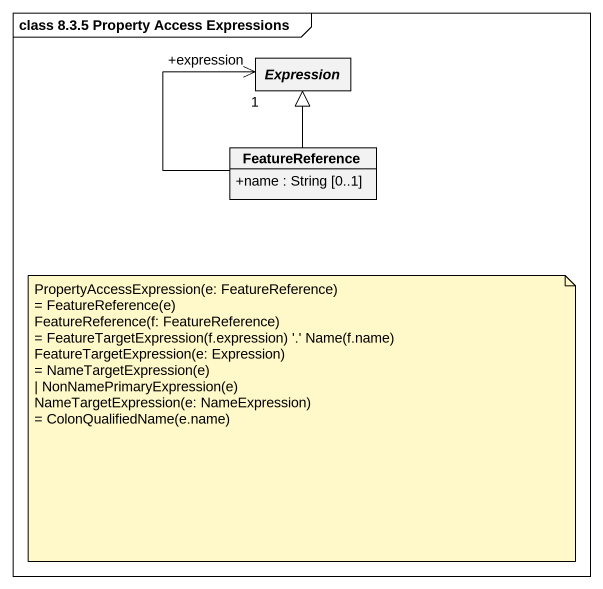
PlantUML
@startuml
mainframe class 8.3.5 Property Access Expressions
hide circle
hide empty members
skinparam classAttributeIconSize 0
abstract class Expression
class FeatureReference {
  +name : String [0..1]
}
FeatureReference -up-> "+expression\n1" Expression
FeatureReference -up-|> Expression
note as N1
  PropertyAccessExpression(e: FeatureReference)
  ~= FeatureReference(e)
  FeatureReference(f: FeatureReference)
  ~= FeatureTargetExpression(f.expression) '.' Name(f.name)
  FeatureTargetExpression(e: Expression)
  ~= NameTargetExpression(e)
  ~| NonNamePrimaryExpression(e)
  NameTargetExpression(e: NameExpression)
  ~= ColonQualifiedName(e.name)
end note
@enduml
